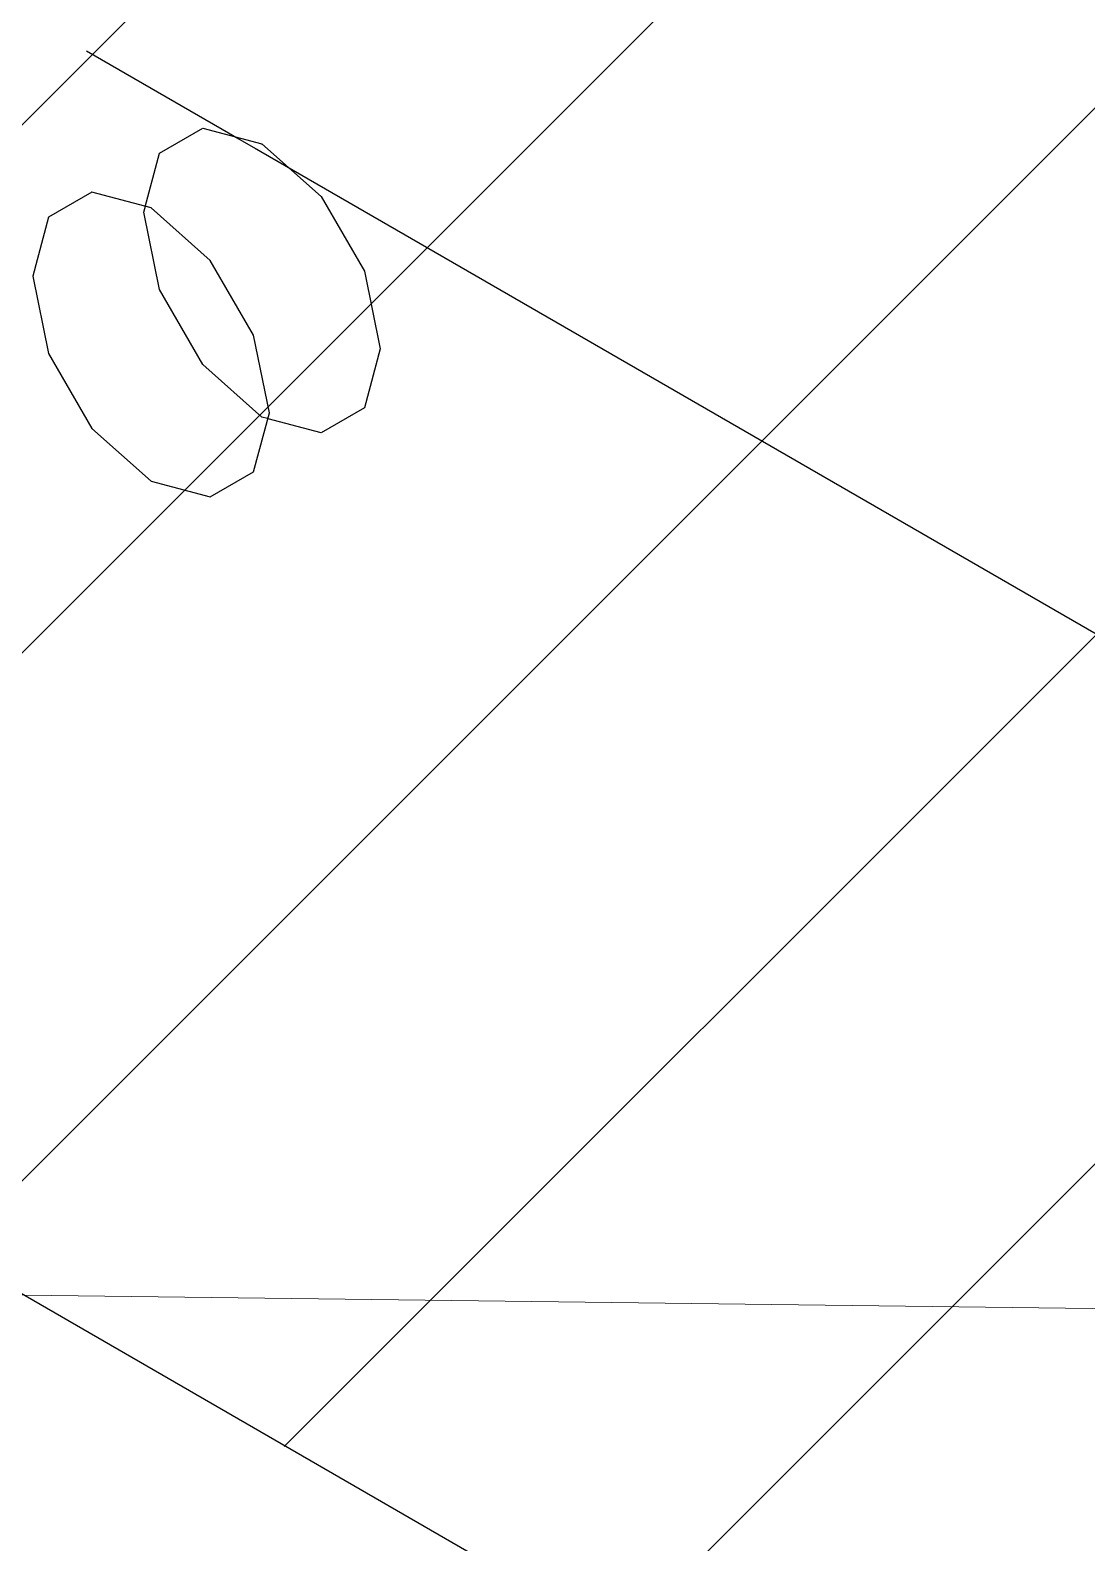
# Model space of a CAD drawing. Header units: millimetres. Extents: x 0 to 297, y 0 to 420.
# Drawn here: x 238.666 to 241.361, y 179.799 to 183.657 of the extents above; entities that cross this region are included whole.
import ezdxf

# ---------------------------------------------------------------- set-up
doc = ezdxf.new("R2010")
doc.units = ezdxf.units.MM
for name, color, linetype in [('2-AXO-ARISTAS', 7, 'Continuous'), ('2-AXO-RAYADOS', 8, 'Continuous'), ('3-TEXTOS', 7, 'Continuous')]:
    doc.layers.add(name, color=color, linetype=linetype)

msp = doc.modelspace()

# ---------------------------------------------------------------- wipeouts: each hides what was drawn before it
msp.add_wipeout([(241.4263, 200.0585), (241.4261, 200.0586), (241.4259, 200.0586), (241.4257, 200.0587), (241.4256, 200.0587), (241.4254, 200.0587), (241.4252, 200.0587), (241.425, 200.0586), (241.4248, 200.0586), (241.4246, 200.0585), (241.4245, 200.0584), (225.8681, 191.077), (225.8681, 191.077), (225.8681, 191.0769), (225.868, 191.0769), (225.8679, 191.0769), (225.8679, 191.0768), (225.8679, 191.0768), (225.8679, 191.0768), (225.8678, 191.0767), (225.8678, 191.0767), (225.8678, 191.0767), (225.8677, 191.0767), (225.8677, 191.0766), (225.8676, 191.0766), (225.8676, 191.0766), (225.8676, 191.0765), (225.8675, 191.0764), (225.8675, 191.0764), (225.8675, 191.0764), (225.8675, 191.0763), (225.8674, 191.0763), (225.8674, 191.0763), (225.8674, 191.0763), (225.8674, 191.0762), (225.8673, 191.0761), (225.8673, 191.0761), (225.8673, 191.0761), (225.8673, 191.076), (225.8672, 191.0759), (225.8672, 191.0759), (225.8672, 191.0759), (225.8672, 191.0758), (225.8672, 191.0757), (225.8672, 191.0757), (225.8672, 191.0757), (225.8672, 191.0756), (225.8671, 191.0755), (225.8671, 191.0755), (225.8671, 191.0755), (225.8671, 191.0754), (225.8671, 191.0754), (225.8671, 191.0753), (225.8671, 191.0753), (225.8671, 191.0752), (225.8671, 191.0752), (225.8671, 191.0751), (225.8671, 191.0751), (225.8671, 191.075), (225.8671, 191.075), (225.8671, 191.0749), (225.8671, 191.0749), (225.8672, 191.0748), (225.8672, 191.0748), (225.8672, 191.0747), (225.8672, 191.0747), (225.8672, 191.0746), (225.8672, 191.0746), (225.8672, 191.0746), (225.8672, 191.0745), (225.8673, 191.0745), (225.8673, 191.0744), (225.8673, 191.0744), (225.8673, 191.0744), (225.8674, 191.0743), (225.8674, 191.0742), (225.8674, 191.0742), (225.8674, 191.0742), (225.8675, 191.0741), (225.8675, 191.0741), (225.8675, 191.074), (225.8675, 191.074), (225.8676, 191.074), (225.8676, 191.0739), (225.8676, 191.0739), (225.8677, 191.0739), (225.8677, 191.0738), (225.8678, 191.0738), (225.8678, 191.0737), (225.8678, 191.0737), (225.8679, 191.0737), (225.8679, 191.0736), (225.8679, 191.0736), (225.8679, 191.0736), (225.868, 191.0736), (225.8681, 191.0735), (225.8681, 191.0735), (225.8681, 191.0735), (244.7243, 180.1869), (244.7245, 180.1868), (244.7246, 180.1867), (244.7248, 180.1867), (244.725, 180.1866), (244.7252, 180.1866), (244.7254, 180.1866), (244.7256, 180.1866), (244.7258, 180.1867), (244.7259, 180.1867), (244.7261, 180.1868), (244.7263, 180.1869), (260.2826, 189.1683), (260.2827, 189.1683), (260.2827, 189.1684), (260.2827, 189.1684), (260.2828, 189.1684), (260.2828, 189.1685), (260.2828, 189.1685), (260.2829, 189.1685), (260.283, 189.1686), (260.283, 189.1686), (260.283, 189.1686), (260.283, 189.1686), (260.2831, 189.1687), (260.2831, 189.1687), (260.2831, 189.1687), (260.2832, 189.1688), (260.2832, 189.1689), (260.2832, 189.1689), (260.2833, 189.1689), (260.2833, 189.1689), (260.2833, 189.169), (260.2834, 189.169), (260.2834, 189.169), (260.2834, 189.1691), (260.2834, 189.1692), (260.2834, 189.1692), (260.2835, 189.1692), (260.2835, 189.1693), (260.2835, 189.1694), (260.2835, 189.1694), (260.2835, 189.1694), (260.2836, 189.1695), (260.2836, 189.1696), (260.2836, 189.1696), (260.2836, 189.1696), (260.2836, 189.1697), (260.2836, 189.1697), (260.2836, 189.1698), (260.2836, 189.1698), (260.2836, 189.1699), (260.2836, 189.1699), (260.2836, 189.17), (260.2836, 189.17), (260.2836, 189.1701), (260.2836, 189.1701), (260.2836, 189.1702), (260.2836, 189.1702), (260.2836, 189.1703), (260.2836, 189.1703), (260.2836, 189.1704), (260.2836, 189.1704), (260.2836, 189.1705), (260.2836, 189.1705), (260.2836, 189.1706), (260.2836, 189.1706), (260.2836, 189.1706), (260.2835, 189.1707), (260.2835, 189.1707), (260.2835, 189.1708), (260.2835, 189.1708), (260.2835, 189.1709), (260.2835, 189.1709), (260.2834, 189.1709), (260.2834, 189.171), (260.2834, 189.1711), (260.2834, 189.1711), (260.2833, 189.1711), (260.2833, 189.1712), (260.2833, 189.1712), (260.2832, 189.1713), (260.2832, 189.1713), (260.2832, 189.1713), (260.2831, 189.1714), (260.2831, 189.1714), (260.2831, 189.1714), (260.2831, 189.1715), (260.283, 189.1715), (260.283, 189.1716), (260.283, 189.1716), (260.2829, 189.1716), (260.2828, 189.1717), (260.2828, 189.1717), (260.2828, 189.1717), (260.2827, 189.1717), (260.2827, 189.1718), (260.2827, 189.1718), (260.2826, 189.1718), (241.4265, 200.0584)])

# ---------------------------------------------------------------- next in the draw order: wipeouts: each hides what was drawn before it
msp.add_wipeout([(259.34, 189.7128), (259.3402, 189.7129), (259.3403, 189.713), (259.3404, 189.7132), (259.3405, 189.7134), (259.3406, 189.7135), (259.3407, 189.7137), (259.3408, 189.7139), (259.3408, 189.7141), (259.3408, 189.7143), (259.3408, 189.7145), (259.3408, 189.7147), (259.3408, 189.7149), (259.3407, 189.7151), (259.3406, 189.7153), (259.3405, 189.7154), (259.3404, 189.7156), (259.3403, 189.7158), (259.3402, 189.7159), (259.34, 189.716), (259.3398, 189.7161), (241.4265, 200.0584), (241.4264, 200.0585), (241.4263, 200.0585), (241.4263, 200.0585), (241.4263, 200.0585), (241.4262, 200.0585), (241.4261, 200.0586), (241.4261, 200.0586), (241.4261, 200.0586), (241.426, 200.0586), (241.4259, 200.0586), (241.4259, 200.0586), (241.4259, 200.0586), (241.4258, 200.0587), (241.4258, 200.0587), (241.4257, 200.0587), (241.4257, 200.0587), (241.4256, 200.0587), (241.4256, 200.0587), (241.4255, 200.0587), (241.4255, 200.0587), (241.4255, 200.0587), (241.4254, 200.0587), (241.4254, 200.0587), (241.4253, 200.0587), (241.4253, 200.0587), (241.4252, 200.0587), (241.4252, 200.0587), (241.4251, 200.0587), (241.4251, 200.0586), (241.425, 200.0586), (241.425, 200.0586), (241.4249, 200.0586), (241.4249, 200.0586), (241.4248, 200.0586), (241.4248, 200.0586), (241.4248, 200.0586), (241.4247, 200.0585), (241.4246, 200.0585), (241.4246, 200.0585), (241.4246, 200.0585), (241.4245, 200.0585), (241.4245, 200.0584), (226.8109, 191.6213), (226.8108, 191.6212), (226.8106, 191.6211), (226.8105, 191.6209), (226.8103, 191.6208), (226.8102, 191.6206), (226.8101, 191.6204), (226.81, 191.6202), (226.81, 191.6201), (226.8099, 191.6199), (226.8099, 191.6197), (226.8099, 191.6195), (226.8099, 191.6193), (226.81, 191.6191), (226.81, 191.6189), (226.8101, 191.6187), (226.8102, 191.6185), (226.8103, 191.6184), (226.8105, 191.6182), (226.8106, 191.6181), (226.8108, 191.6179), (226.8109, 191.6178), (244.7243, 181.2755), (244.7244, 181.2755), (244.7244, 181.2755), (244.7245, 181.2755), (244.7245, 181.2754), (244.7245, 181.2754), (244.7246, 181.2754), (244.7246, 181.2754), (244.7247, 181.2754), (244.7247, 181.2754), (244.7248, 181.2753), (244.7248, 181.2753), (244.7248, 181.2753), (244.7249, 181.2753), (244.725, 181.2753), (244.725, 181.2753), (244.725, 181.2753), (244.7251, 181.2753), (244.7252, 181.2753), (244.7252, 181.2753), (244.7252, 181.2753), (244.7253, 181.2753), (244.7254, 181.2753), (244.7254, 181.2753), (244.7254, 181.2753), (244.7255, 181.2753), (244.7256, 181.2753), (244.7256, 181.2753), (244.7256, 181.2753), (244.7257, 181.2753), (244.7258, 181.2753), (244.7258, 181.2753), (244.7258, 181.2753), (244.7259, 181.2754), (244.7259, 181.2754), (244.726, 181.2754), (244.726, 181.2754), (244.7261, 181.2754), (244.7261, 181.2754), (244.7262, 181.2755), (244.7262, 181.2755), (244.7262, 181.2755), (244.7263, 181.2755), (259.3398, 189.7127)])

# ---------------------------------------------------------------- next in the draw order: wipeouts: each hides what was drawn before it
msp.add_wipeout([(225.8699, 191.0771), (225.8698, 191.0771), (225.8696, 191.0772), (225.8694, 191.0772), (225.8692, 191.0772), (225.869, 191.0772), (225.8688, 191.0772), (225.8686, 191.0772), (225.8684, 191.0771), (225.8682, 191.077), (225.868, 191.0769), (225.8679, 191.0768), (225.8677, 191.0767), (225.8676, 191.0765), (225.8675, 191.0764), (225.8674, 191.0762), (225.8673, 191.076), (225.8672, 191.0758), (225.8672, 191.0756), (225.8671, 191.0754), (225.8671, 191.0752), (225.8671, 182.3659), (225.8671, 182.3659), (225.8671, 182.3658), (225.8671, 182.3658), (225.8671, 182.3657), (225.8671, 182.3657), (225.8671, 182.3656), (225.8671, 182.3656), (225.8672, 182.3655), (225.8672, 182.3655), (225.8672, 182.3654), (225.8672, 182.3654), (225.8672, 182.3654), (225.8672, 182.3653), (225.8672, 182.3652), (225.8673, 182.3652), (225.8673, 182.3652), (225.8673, 182.3651), (225.8673, 182.365), (225.8673, 182.365), (225.8673, 182.365), (225.8674, 182.3649), (225.8674, 182.3649), (225.8674, 182.3649), (225.8674, 182.3648), (225.8675, 182.3648), (225.8675, 182.3647), (225.8675, 182.3647), (225.8676, 182.3647), (225.8676, 182.3646), (225.8677, 182.3646), (225.8677, 182.3645), (225.8677, 182.3645), (225.8677, 182.3645), (225.8678, 182.3644), (225.8678, 182.3644), (225.8678, 182.3644), (225.8679, 182.3644), (225.8679, 182.3643), (225.868, 182.3643), (225.868, 182.3643), (225.8681, 182.3642), (225.8681, 182.3642), (244.7243, 171.4776), (244.7245, 171.4775), (244.7247, 171.4774), (244.7248, 171.4774), (244.725, 171.4773), (244.7252, 171.4773), (244.7254, 171.4773), (244.7256, 171.4773), (244.7258, 171.4774), (244.726, 171.4774), (244.7262, 171.4775), (244.7264, 171.4776), (244.7265, 171.4777), (244.7267, 171.4779), (244.7268, 171.478), (244.7269, 171.4782), (244.7271, 171.4784), (244.7271, 171.4785), (244.7272, 171.4787), (244.7273, 171.4789), (244.7273, 171.4791), (244.7273, 171.4793), (244.7273, 180.1886), (244.7273, 180.1887), (244.7273, 180.1887), (244.7273, 180.1888), (244.7273, 180.1888), (244.7273, 180.1889), (244.7273, 180.1889), (244.7273, 180.189), (244.7273, 180.189), (244.7272, 180.1891), (244.7272, 180.1891), (244.7272, 180.1892), (244.7272, 180.1892), (244.7272, 180.1892), (244.7272, 180.1893), (244.7272, 180.1893), (244.7271, 180.1894), (244.7271, 180.1894), (244.7271, 180.1895), (244.7271, 180.1895), (244.7271, 180.1895), (244.727, 180.1896), (244.727, 180.1897), (244.727, 180.1897), (244.727, 180.1897), (244.7269, 180.1898), (244.7269, 180.1898), (244.7269, 180.1898), (244.7269, 180.1899), (244.7268, 180.1899), (244.7268, 180.19), (244.7267, 180.19), (244.7267, 180.19), (244.7267, 180.1901), (244.7266, 180.1901), (244.7266, 180.1901), (244.7266, 180.1901), (244.7265, 180.1902), (244.7265, 180.1902), (244.7264, 180.1902), (244.7264, 180.1903), (244.7264, 180.1903), (244.7263, 180.1903), (225.8701, 191.077)])

# ---------------------------------------------------------------- next in the draw order: linework, layer by layer
at = {"layer": '3-TEXTOS', "lineweight": 13}
msp.add_lwpolyline([(236.24, 180.4608), (283.4, 179.8752), (287.05, 179.8752)], dxfattribs=at)

# ---------------------------------------------------------------- next in the draw order: wipeouts: each hides what was drawn before it
msp.add_wipeout([(244.7273, 181.2774), (244.7273, 181.2774), (244.7273, 181.2775), (244.7273, 181.2775), (244.7273, 181.2776), (244.7273, 181.2776), (244.7273, 181.2777), (244.7272, 181.2777), (244.7272, 181.2778), (244.7272, 181.2778), (244.7272, 181.2778), (244.7272, 181.2779), (244.7272, 181.278), (244.7272, 181.278), (244.7271, 181.278), (244.7271, 181.2781), (244.7271, 181.2782), (244.7271, 181.2782), (244.7271, 181.2782), (244.727, 181.2783), (244.727, 181.2783), (244.727, 181.2783), (244.727, 181.2784), (244.7269, 181.2784), (244.7269, 181.2785), (244.7269, 181.2785), (244.7268, 181.2785), (244.7268, 181.2786), (244.7268, 181.2786), (244.7267, 181.2787), (244.7267, 181.2787), (244.7267, 181.2787), (244.7266, 181.2788), (244.7266, 181.2788), (244.7266, 181.2788), (244.7265, 181.2788), (244.7265, 181.2789), (244.7264, 181.2789), (244.7264, 181.2789), (244.7264, 181.279), (244.7263, 181.279), (226.8129, 191.6213), (226.8127, 191.6214), (226.8126, 191.6215), (226.8124, 191.6215), (226.8122, 191.6215), (226.812, 191.6216), (226.8118, 191.6216), (226.8116, 191.6215), (226.8114, 191.6215), (226.8112, 191.6214), (226.811, 191.6213), (226.8108, 191.6212), (226.8107, 191.6211), (226.8105, 191.621), (226.8104, 191.6208), (226.8103, 191.6207), (226.8102, 191.6205), (226.8101, 191.6203), (226.81, 191.6201), (226.81, 191.62), (226.8099, 191.6198), (226.8099, 191.6196), (226.8099, 191.0752), (226.8099, 191.0752), (226.8099, 191.0751), (226.8099, 191.0751), (226.8099, 191.075), (226.8099, 191.075), (226.81, 191.0749), (226.81, 191.0749), (226.81, 191.0748), (226.81, 191.0748), (226.81, 191.0747), (226.81, 191.0747), (226.81, 191.0747), (226.81, 191.0746), (226.8101, 191.0745), (226.8101, 191.0745), (226.8101, 191.0745), (226.8101, 191.0744), (226.8101, 191.0743), (226.8101, 191.0743), (226.8102, 191.0743), (226.8102, 191.0742), (226.8102, 191.0742), (226.8102, 191.0741), (226.8103, 191.0741), (226.8103, 191.0741), (226.8103, 191.074), (226.8104, 191.074), (226.8104, 191.074), (226.8104, 191.0739), (226.8105, 191.0739), (226.8105, 191.0738), (226.8105, 191.0738), (226.8106, 191.0738), (226.8106, 191.0737), (226.8106, 191.0737), (226.8106, 191.0737), (226.8107, 191.0736), (226.8108, 191.0736), (226.8108, 191.0736), (226.8108, 191.0736), (226.8109, 191.0735), (226.8109, 191.0735), (244.7243, 180.7312), (244.7245, 180.7311), (244.7247, 180.731), (244.7248, 180.731), (244.725, 180.731), (244.7252, 180.7309), (244.7254, 180.7309), (244.7256, 180.731), (244.7258, 180.731), (244.726, 180.7311), (244.7262, 180.7312), (244.7264, 180.7313), (244.7265, 180.7314), (244.7267, 180.7315), (244.7268, 180.7317), (244.7269, 180.7318), (244.7271, 180.732), (244.7271, 180.7322), (244.7272, 180.7323), (244.7273, 180.7325), (244.7273, 180.7327), (244.7273, 180.7329), (244.7273, 181.2773), (244.7273, 181.2773)])

# ---------------------------------------------------------------- next in the draw order: wipeouts: each hides what was drawn before it
msp.add_wipeout([(238.9754, 183.2058), (238.9754, 183.2058), (238.9753, 183.2058), (238.9753, 183.2058), (238.9752, 183.2059), (238.9752, 183.2059), (238.9752, 183.2059), (238.9751, 183.206), (238.9751, 183.206), (238.975, 183.206), (238.975, 183.206), (238.9749, 183.206), (238.9749, 183.2061), (238.9748, 183.2061), (238.9748, 183.2061), (238.9747, 183.2061), (238.9747, 183.2061), (238.8238, 183.2465), (238.8238, 183.2466), (238.8238, 183.2466), (238.8237, 183.2466), (238.8236, 183.2466), (238.8236, 183.2466), (238.8236, 183.2466), (238.8235, 183.2466), (238.8234, 183.2466), (238.8234, 183.2466), (238.8234, 183.2466), (238.8233, 183.2466), (238.8232, 183.2466), (238.8232, 183.2466), (238.8232, 183.2466), (238.8231, 183.2466), (238.823, 183.2466), (238.823, 183.2466), (238.823, 183.2466), (238.8228, 183.2466), (238.8228, 183.2466), (238.8228, 183.2466), (238.8228, 183.2465), (238.8227, 183.2465), (238.8227, 183.2465), (238.8226, 183.2465), (238.8226, 183.2465), (238.8225, 183.2464), (238.8225, 183.2464), (238.8225, 183.2464), (238.8224, 183.2464), (238.8223, 183.2463), (238.7119, 183.1826), (238.7118, 183.1825), (238.7117, 183.1825), (238.7117, 183.1825), (238.7117, 183.1825), (238.7116, 183.1824), (238.7116, 183.1824), (238.7116, 183.1824), (238.7116, 183.1824), (238.7115, 183.1823), (238.7114, 183.1822), (238.7114, 183.1822), (238.7114, 183.1822), (238.7113, 183.1821), (238.7113, 183.1821), (238.7113, 183.1821), (238.7113, 183.1821), (238.7112, 183.1819), (238.7112, 183.1819), (238.7112, 183.1819), (238.7112, 183.1819), (238.7111, 183.1818), (238.7111, 183.1818), (238.7111, 183.1818), (238.7111, 183.1817), (238.711, 183.1816), (238.711, 183.1816), (238.711, 183.1816), (238.711, 183.1815), (238.711, 183.1814), (238.711, 183.1814), (238.7109, 183.1814), (238.6705, 183.0305), (238.6705, 183.0305), (238.6705, 183.0304), (238.6705, 183.0304), (238.6705, 183.0303), (238.6705, 183.0303), (238.6705, 183.0302), (238.6705, 183.0302), (238.6705, 183.0301), (238.6705, 183.0301), (238.6705, 183.03), (238.6705, 183.03), (238.6705, 183.0299), (238.6705, 183.0299), (238.6705, 183.0298), (238.6705, 183.0298), (238.6705, 183.0297), (238.6705, 183.0297), (238.6705, 183.0296), (238.7109, 182.8321), (238.7109, 182.8321), (238.7109, 182.8321), (238.7109, 182.832), (238.711, 182.8319), (238.711, 182.8319), (238.711, 182.8319), (238.711, 182.8318), (238.711, 182.8317), (238.711, 182.8317), (238.7111, 182.8317), (238.7111, 182.8316), (238.7111, 182.8315), (238.7111, 182.8315), (238.7111, 182.8315), (238.8216, 182.6402), (238.8216, 182.6402), (238.8216, 182.6402), (238.8217, 182.6401), (238.8217, 182.6401), (238.8217, 182.64), (238.8217, 182.64), (238.8218, 182.64), (238.8218, 182.6399), (238.8218, 182.6399), (238.8218, 182.6399), (238.8219, 182.6398), (238.822, 182.6398), (238.822, 182.6397), (238.822, 182.6397), (238.9728, 182.506), (238.9729, 182.5059), (238.9729, 182.5059), (238.973, 182.5059), (238.973, 182.5058), (238.973, 182.5058), (238.9731, 182.5058), (238.9731, 182.5058), (238.9732, 182.5057), (238.9732, 182.5057), (238.9733, 182.5057), (238.9733, 182.5057), (238.9733, 182.5056), (238.9734, 182.5056), (238.9735, 182.5056), (238.9735, 182.5056), (238.9735, 182.5056), (238.9736, 182.5055), (238.9736, 182.5055), (239.1245, 182.4651), (239.1245, 182.4651), (239.1245, 182.4651), (239.1246, 182.4651), (239.1247, 182.4651), (239.1247, 182.4651), (239.1247, 182.4651), (239.1248, 182.4651), (239.1249, 182.465), (239.1249, 182.465), (239.1249, 182.465), (239.125, 182.465), (239.1251, 182.465), (239.1251, 182.465), (239.1251, 182.465), (239.1252, 182.4651), (239.1253, 182.4651), (239.1253, 182.4651), (239.1253, 182.4651), (239.1255, 182.4651), (239.1255, 182.4651), (239.1255, 182.4651), (239.1255, 182.4651), (239.1257, 182.4651), (239.1257, 182.4652), (239.1257, 182.4652), (239.1257, 182.4652), (239.1258, 182.4652), (239.1258, 182.4652), (239.1259, 182.4652), (239.1259, 182.4653), (239.126, 182.4653), (239.2364, 182.5291), (239.2365, 182.5291), (239.2366, 182.5292), (239.2366, 182.5292), (239.2366, 182.5292), (239.2367, 182.5292), (239.2367, 182.5293), (239.2367, 182.5293), (239.2367, 182.5293), (239.2368, 182.5294), (239.2369, 182.5294), (239.2369, 182.5294), (239.2369, 182.5294), (239.237, 182.5296), (239.237, 182.5296), (239.237, 182.5296), (239.237, 182.5296), (239.2371, 182.5297), (239.2371, 182.5297), (239.2371, 182.5297), (239.2372, 182.5298), (239.2372, 182.5299), (239.2372, 182.5299), (239.2372, 182.5299), (239.2373, 182.53), (239.2373, 182.5301), (239.2373, 182.5301), (239.2373, 182.5301), (239.2373, 182.5302), (239.2374, 182.5302), (239.2374, 182.5303), (239.2374, 182.5303), (239.2778, 182.6811), (239.2778, 182.6812), (239.2778, 182.6812), (239.2778, 182.6813), (239.2778, 182.6813), (239.2778, 182.6814), (239.2778, 182.6814), (239.2779, 182.6815), (239.2779, 182.6815), (239.2779, 182.6816), (239.2779, 182.6816), (239.2779, 182.6817), (239.2779, 182.6817), (239.2779, 182.6818), (239.2778, 182.6818), (239.2778, 182.6819), (239.2778, 182.6819), (239.2778, 182.682), (239.2778, 182.682), (239.2374, 182.8796), (239.2374, 182.8796), (239.2374, 182.8796), (239.2374, 182.8797), (239.2373, 182.8798), (239.2373, 182.8798), (239.2373, 182.8798), (239.2373, 182.8799), (239.2373, 182.8799), (239.2373, 182.88), (239.2373, 182.88), (239.2372, 182.88), (239.2372, 182.8801), (239.2372, 182.8801), (239.2372, 182.8802), (239.1267, 183.0714), (239.1267, 183.0715), (239.1267, 183.0715), (239.1267, 183.0715), (239.1266, 183.0716), (239.1266, 183.0716), (239.1266, 183.0716), (239.1266, 183.0717), (239.1265, 183.0718), (239.1265, 183.0718), (239.1265, 183.0718), (239.1264, 183.0718), (239.1264, 183.0719), (239.1264, 183.0719), (239.1263, 183.0719), (238.9755, 183.2057), (238.9754, 183.2057)])

# ---------------------------------------------------------------- next in the draw order: linework, layer by layer
at = {"layer": '2-AXO-ARISTAS', "lineweight": 25}
for p, q in [((238.7129, 183.1809), (238.6725, 183.03)), ((238.6725, 183.03), (238.7129, 182.8325)), ((239.1062, 182.8045), (238.9957, 182.9958)), ((238.7129, 182.8325), (238.8233, 182.6412)), ((238.8233, 182.6412), (238.9742, 182.5075)), ((239.125, 182.467), (239.2354, 182.5308)), ((238.9742, 182.5075), (239.125, 182.467))]:
    msp.add_line(p, q, dxfattribs=at)

# ---------------------------------------------------------------- next in the draw order: wipeouts: each hides what was drawn before it
for points in [[(239.2581, 183.3658), (239.2581, 183.3658), (239.2582, 183.3659), (239.2582, 183.3659), (239.2582, 183.3659), (239.2583, 183.366), (239.2583, 183.366), (239.2584, 183.366), (239.2584, 183.366), (239.2584, 183.3661), (239.2585, 183.3661), (239.2585, 183.3662), (239.2585, 183.3662), (239.2586, 183.3662), (239.2586, 183.3663), (239.2586, 183.3663), (239.2586, 183.3663), (239.2587, 183.3664), (239.2587, 183.3665), (239.2587, 183.3665), (239.2587, 183.3665), (239.2588, 183.3666), (239.2588, 183.3666), (239.2588, 183.3666), (239.2588, 183.3667), (239.2589, 183.3667), (239.2589, 183.3668), (239.2589, 183.3668), (239.2589, 183.3668), (239.2589, 183.3669), (239.2589, 183.367), (239.2589, 183.367), (239.2589, 183.367), (239.259, 183.3671), (239.259, 183.3672), (239.259, 183.3672), (239.259, 183.3672), (239.259, 183.3673), (239.259, 183.3674), (239.259, 183.3674), (239.259, 183.3674), (239.259, 183.3675), (239.259, 183.3676), (239.259, 183.3676), (239.259, 183.3676), (239.259, 183.3678), (239.259, 183.3678), (239.259, 183.3678), (239.259, 183.3678), (239.2589, 183.368), (239.2589, 183.368), (239.2589, 183.368), (239.2589, 183.368), (239.2589, 183.3682), (239.2589, 183.3682), (239.2589, 183.3682), (239.2589, 183.3682), (239.2588, 183.3683), (239.2588, 183.3684), (239.2588, 183.3684), (239.2588, 183.3684), (239.2587, 183.3685), (239.2587, 183.3685), (239.2587, 183.3685), (239.2587, 183.3686), (239.2586, 183.3687), (239.2586, 183.3687), (239.2586, 183.3687), (239.2585, 183.3688), (239.2585, 183.3688), (239.2585, 183.3688), (239.2585, 183.3689), (239.2584, 183.3689), (239.2584, 183.369), (239.2583, 183.369), (239.2583, 183.369), (239.2583, 183.369), (239.2582, 183.3691), (239.2582, 183.3691), (239.2582, 183.3691), (239.2581, 183.3692), (239.258, 183.3692), (239.258, 183.3692), (239.258, 183.3692), (239.2579, 183.3693), (239.2579, 183.3693), (239.2579, 183.3693), (239.2578, 183.3693), (239.2578, 183.3693), (239.2577, 183.3694), (239.2577, 183.3694), (239.2576, 183.3694), (239.2576, 183.3694), (239.2575, 183.3694), (239.1067, 183.4098), (239.1065, 183.4099), (239.1063, 183.4099), (239.1061, 183.4099), (239.1059, 183.4099), (239.1057, 183.4099), (239.1055, 183.4098), (239.1053, 183.4097), (239.1052, 183.4096), (238.8223, 183.2463), (238.8223, 183.2463), (238.8222, 183.2463), (238.8222, 183.2463), (238.8221, 183.2462), (238.8221, 183.2462), (238.8221, 183.2462), (238.822, 183.2462), (238.822, 183.2461), (238.822, 183.2461), (238.8219, 183.2461), (238.8219, 183.246), (238.8218, 183.246), (238.8218, 183.246), (238.8218, 183.2459), (238.8218, 183.2459), (238.8217, 183.2458), (238.8217, 183.2458), (238.8217, 183.2458), (238.8216, 183.2457), (238.8216, 183.2457), (238.8216, 183.2456), (238.8216, 183.2456), (238.8215, 183.2455), (238.8215, 183.2455), (238.8215, 183.2455), (238.8215, 183.2454), (238.8215, 183.2454), (238.8214, 183.2453), (238.8214, 183.2453), (238.8214, 183.2453), (238.8214, 183.2452), (238.8214, 183.2451), (238.8214, 183.2451), (238.8214, 183.2451), (238.8213, 183.245), (238.8213, 183.2449), (238.8213, 183.2449), (238.8213, 183.2449), (238.8213, 183.2448), (238.8213, 183.2447), (238.8213, 183.2447), (238.8213, 183.2447), (238.8213, 183.2446), (238.8213, 183.2445), (238.8213, 183.2445), (238.8213, 183.2445), (238.8213, 183.2444), (238.8213, 183.2443), (238.8213, 183.2443), (238.8213, 183.2443), (238.8214, 183.2441), (238.8214, 183.2441), (238.8214, 183.2441), (238.8214, 183.2441), (238.8214, 183.2439), (238.8214, 183.2439), (238.8214, 183.2439), (238.8215, 183.2439), (238.8215, 183.2438), (238.8215, 183.2438), (238.8215, 183.2437), (238.8215, 183.2437), (238.8216, 183.2436), (238.8216, 183.2436), (238.8216, 183.2436), (238.8216, 183.2435), (238.8217, 183.2434), (238.8217, 183.2434), (238.8217, 183.2434), (238.8218, 183.2434), (238.8218, 183.2433), (238.8218, 183.2433), (238.8218, 183.2433), (238.8219, 183.2432), (238.822, 183.2431), (238.822, 183.2431), (238.822, 183.2431), (238.822, 183.2431), (238.8221, 183.243), (238.8221, 183.243), (238.8221, 183.243), (238.8222, 183.243), (238.8223, 183.2429), (238.8223, 183.2429), (238.8223, 183.2429), (238.8224, 183.2429), (238.8224, 183.2428), (238.8225, 183.2428), (238.8225, 183.2428), (238.8225, 183.2428), (238.8226, 183.2427), (238.8226, 183.2427), (238.8227, 183.2427), (238.8227, 183.2427), (238.8228, 183.2427), (238.9736, 183.2023), (238.9738, 183.2022), (238.974, 183.2022), (238.9742, 183.2022), (238.9744, 183.2022), (238.9746, 183.2022), (238.9748, 183.2023), (238.975, 183.2024), (238.9752, 183.2025), (239.258, 183.3658), (239.258, 183.3658)], [(239.5598, 182.8433), (239.5598, 182.8433), (239.5599, 182.8433), (239.5599, 182.8434), (239.56, 182.8434), (239.56, 182.8434), (239.56, 182.8434), (239.5601, 182.8435), (239.5601, 182.8435), (239.5601, 182.8435), (239.5602, 182.8436), (239.5602, 182.8436), (239.5602, 182.8437), (239.5603, 182.8437), (239.5603, 182.8437), (239.5603, 182.8438), (239.5604, 182.8438), (239.5604, 182.8439), (239.5604, 182.8439), (239.5604, 182.8439), (239.5605, 182.844), (239.5605, 182.844), (239.5605, 182.844), (239.5605, 182.8441), (239.5606, 182.8442), (239.5606, 182.8442), (239.5606, 182.8442), (239.5606, 182.8443), (239.5606, 182.8444), (239.5606, 182.8444), (239.5606, 182.8444), (239.5606, 182.8445), (239.5607, 182.8446), (239.5607, 182.8446), (239.5607, 182.8446), (239.5607, 182.8447), (239.5607, 182.8448), (239.5607, 182.8448), (239.5607, 182.8448), (239.5607, 182.8449), (239.5607, 182.8449), (239.5607, 182.845), (239.5607, 182.845), (239.5607, 182.8451), (239.5607, 182.8451), (239.5607, 182.8452), (239.5607, 182.8452), (239.5607, 182.8453), (239.5607, 182.8453), (239.5202, 183.0429), (239.5202, 183.0431), (239.5201, 183.0432), (239.52, 183.0434), (239.5199, 183.0436), (239.5198, 183.0438), (239.5197, 183.0439), (239.5195, 183.044), (239.5194, 183.0441), (239.5192, 183.0442), (239.519, 183.0443), (239.5188, 183.0444), (239.5186, 183.0444), (239.5184, 183.0445), (239.5182, 183.0445), (239.518, 183.0444), (239.5178, 183.0444), (239.5176, 183.0444), (239.5175, 183.0443), (239.5173, 183.0442), (239.2344, 182.8809), (239.2344, 182.8809), (239.2343, 182.8808), (239.2343, 182.8808), (239.2343, 182.8808), (239.2342, 182.8807), (239.2342, 182.8807), (239.2341, 182.8807), (239.2341, 182.8807), (239.2341, 182.8806), (239.234, 182.8806), (239.234, 182.8806), (239.234, 182.8805), (239.2339, 182.8805), (239.2339, 182.8804), (239.2339, 182.8804), (239.2339, 182.8804), (239.2338, 182.8803), (239.2338, 182.8803), (239.2338, 182.8803), (239.2337, 182.8802), (239.2337, 182.8802), (239.2337, 182.8801), (239.2337, 182.8801), (239.2337, 182.8801), (239.2336, 182.88), (239.2336, 182.8799), (239.2336, 182.8799), (239.2336, 182.8799), (239.2335, 182.8798), (239.2335, 182.8797), (239.2335, 182.8797), (239.2335, 182.8797), (239.2335, 182.8796), (239.2335, 182.8795), (239.2335, 182.8795), (239.2335, 182.8795), (239.2335, 182.8794), (239.2334, 182.8794), (239.2334, 182.8793), (239.2334, 182.8793), (239.2334, 182.8792), (239.2334, 182.8792), (239.2334, 182.8791), (239.2334, 182.8791), (239.2334, 182.879), (239.2334, 182.879), (239.2334, 182.8789), (239.2334, 182.8789), (239.2335, 182.8788), (239.2335, 182.8788), (239.2739, 182.6812), (239.2739, 182.681), (239.274, 182.6809), (239.2741, 182.6807), (239.2742, 182.6805), (239.2743, 182.6804), (239.2745, 182.6802), (239.2746, 182.6801), (239.2748, 182.68), (239.2749, 182.6799), (239.2751, 182.6798), (239.2753, 182.6797), (239.2755, 182.6797), (239.2757, 182.6796), (239.2759, 182.6796), (239.2761, 182.6797), (239.2763, 182.6797), (239.2765, 182.6797), (239.2767, 182.6798), (239.2769, 182.6799), (239.5597, 182.8432), (239.5598, 182.8432)]]:
    msp.add_wipeout(points)

# ---------------------------------------------------------------- next in the draw order: hatches: boundary and pattern name
at = {"layer": '2-AXO-RAYADOS'}
h = msp.add_hatch(dxfattribs=at)
h.set_pattern_fill('ANSI31', color=8, scale=0.3)
h.paths.add_polyline_path([(236.7134, 230.5394), (236.7134, 230.5394), (236.7134, 230.5395), (236.7134, 230.5395), (236.7134, 230.5396), (236.7134, 230.5396), (236.7134, 230.5397), (236.7134, 230.5397), (236.7133, 230.5398), (236.7133, 230.5398), (236.7133, 230.5399), (236.7133, 230.5399), (236.7133, 230.54), (236.7133, 230.54), (236.7132, 230.54), (236.7132, 230.5401), (236.7132, 230.5401), (236.7132, 230.5402), (236.7132, 230.5402), (236.7131, 230.5403), (236.7131, 230.5403), (236.7131, 230.5403), (236.713, 230.5404), (236.713, 230.5404), (236.713, 230.5405), (236.713, 230.5405), (236.7129, 230.5405), (236.7129, 230.5406), (236.7129, 230.5406), (236.7128, 230.5406), (236.7128, 230.5407), (236.7127, 230.5407), (236.7127, 230.5407), (236.7127, 230.5408), (236.7126, 230.5408), (236.7126, 230.5409), (236.7126, 230.5409), (236.7126, 230.5409), (236.7125, 230.5409), (236.7124, 230.541), (222.5703, 238.7059), (222.5701, 238.706), (222.5699, 238.7061), (222.5697, 238.7061), (222.5695, 238.7062), (222.5693, 238.7062), (222.5691, 238.7062), (222.5689, 238.7062), (222.5687, 238.7061), (222.5686, 238.7061), (222.5684, 238.706), (222.5682, 238.7059), (222.568, 238.7058), (222.5679, 238.7056), (222.5678, 238.7055), (222.5676, 238.7053), (222.5675, 238.7052), (222.5674, 238.705), (222.5674, 238.7048), (222.5673, 238.7046), (222.5673, 238.7044), (222.5673, 238.7042), (222.5673, 189.7144), (222.5673, 189.7143), (222.5673, 189.7143), (222.5673, 189.7143), (222.5673, 189.7143), (222.5673, 189.7143), (222.5673, 189.7143), (222.5673, 189.7143), (222.5673, 189.7142), (222.5673, 189.7142), (222.5673, 189.7142), (222.5673, 189.7141), (222.5673, 189.7141), (222.5673, 189.7141), (222.5673, 189.7141), (222.5673, 189.7141), (222.5673, 189.714), (222.5673, 189.714), (222.5673, 189.714), (222.5673, 189.7139), (222.5673, 189.7139), (222.5673, 189.7139), (222.5673, 189.7139), (222.5674, 189.7139), (222.5674, 189.7139), (222.5674, 189.7138), (222.5674, 189.7138), (222.5674, 189.7137), (222.5674, 189.7137), (222.5674, 189.7137), (222.5674, 189.7137), (222.5674, 189.7137), (222.5674, 189.7137), (222.5674, 189.7136), (222.5675, 189.7136), (222.5675, 189.7135), (222.5675, 189.7135), (222.5675, 189.7135), (222.5675, 189.7135), (222.5675, 189.7135), (222.5675, 189.7135), (222.5675, 189.7135), (222.5675, 189.7134), (222.5676, 189.7134), (222.5676, 189.7134), (222.5676, 189.7133), (222.5676, 189.7133), (222.5676, 189.7133), (222.5676, 189.7133), (222.5676, 189.7133), (222.5676, 189.7133), (222.5677, 189.7132), (222.5677, 189.7132), (222.5677, 189.7132), (222.5677, 189.7132), (222.5677, 189.7132), (222.5677, 189.7132), (222.5677, 189.7131), (222.5678, 189.7131), (222.5678, 189.7131), (222.5678, 189.713), (222.5678, 189.713), (222.5678, 189.713), (222.5678, 189.713), (222.5678, 189.713), (222.5679, 189.713), (222.5679, 189.713), (222.5679, 189.7129), (222.568, 189.7129), (222.568, 189.7129), (222.568, 189.7129), (222.568, 189.7129), (222.568, 189.7129), (222.568, 189.7129), (222.568, 189.7129), (222.568, 189.7128), (222.5681, 189.7128), (222.5681, 189.7128), (222.5681, 189.7128), (222.5681, 189.7128), (222.5681, 189.7128), (222.5681, 189.7128), (222.5681, 189.7128), (222.5682, 189.7127), (222.5683, 189.7127), (222.5683, 189.7127), (222.5683, 189.7127), (246.1385, 176.1044), (246.1387, 176.1043), (246.1389, 176.1042), (246.1391, 176.1042), (246.1393, 176.1041), (246.1395, 176.1041), (246.1397, 176.1041), (246.1399, 176.1042), (246.14, 176.1042), (246.1402, 176.1043), (246.1404, 176.1043), (246.1406, 176.1044), (246.1408, 176.1046), (246.1409, 176.1047), (246.141, 176.1048), (246.1412, 176.105), (246.1413, 176.1052), (246.1414, 176.1053), (246.1414, 176.1055), (246.1415, 176.1057), (246.1415, 176.1059), (246.1415, 176.1061), (246.1415, 189.1701), (246.1415, 189.1701), (246.1415, 189.1702), (246.1415, 189.1702), (246.1415, 189.1703), (246.1415, 189.1703), (246.1415, 189.1704), (246.1415, 189.1704), (246.1415, 189.1705), (246.1415, 189.1705), (246.1414, 189.1706), (246.1414, 189.1706), (246.1414, 189.1706), (246.1414, 189.1707), (246.1414, 189.1708), (246.1414, 189.1708), (246.1414, 189.1708), (246.1413, 189.1709), (246.1413, 189.171), (246.1413, 189.171), (246.1413, 189.171), (246.1412, 189.1711), (246.1412, 189.1711), (246.1412, 189.1711), (246.1412, 189.1712), (246.1411, 189.1712), (246.1411, 189.1713), (246.1411, 189.1713), (246.1411, 189.1713), (246.141, 189.1714), (246.141, 189.1714), (246.141, 189.1715), (246.1409, 189.1715), (246.1409, 189.1715), (246.1408, 189.1716), (246.1408, 189.1716), (246.1408, 189.1716), (246.1407, 189.1716), (246.1407, 189.1717), (246.1407, 189.1717), (246.1406, 189.1717), (246.1406, 189.1718), (246.1405, 189.1718), (236.7134, 194.6145), (236.7134, 230.5392), (236.7134, 230.5393), (236.7134, 230.5394)])

# ---------------------------------------------------------------- next in the draw order: linework, layer by layer
at = {"layer": '2-AXO-ARISTAS', "lineweight": 25}
for p, q in [((246.1395, 176.1061), (222.5693, 189.7144)), ((243.3388, 180.9891), (238.8096, 183.604)), ((238.9957, 183.3442), (239.1062, 183.4079)), ((239.1062, 183.4079), (239.257, 183.3675)), ((238.9553, 183.1933), (238.9957, 183.3442)), ((239.257, 183.3675), (239.4079, 183.2337)), ((238.8233, 183.2446), (238.7129, 183.1809)), ((238.9742, 183.2042), (238.8233, 183.2446)), ((239.4079, 183.2337), (239.5183, 183.0425)), ((238.9957, 182.9958), (238.9553, 183.1933)), ((239.125, 183.0704), (238.9742, 183.2042)), ((239.2354, 182.8792), (239.125, 183.0704)), ((239.5183, 183.0425), (239.5587, 182.8449)), ((239.2759, 182.6816), (239.2354, 182.8792)), ((239.5587, 182.8449), (239.5183, 182.6941)), ((239.257, 182.6708), (239.1062, 182.8045)), ((239.5183, 182.6941), (239.4079, 182.6303)), ((239.2354, 182.5308), (239.2759, 182.6816)), ((239.4079, 182.6303), (239.257, 182.6708))]:
    msp.add_line(p, q, dxfattribs=at)

doc.saveas('drawing.dxf')
